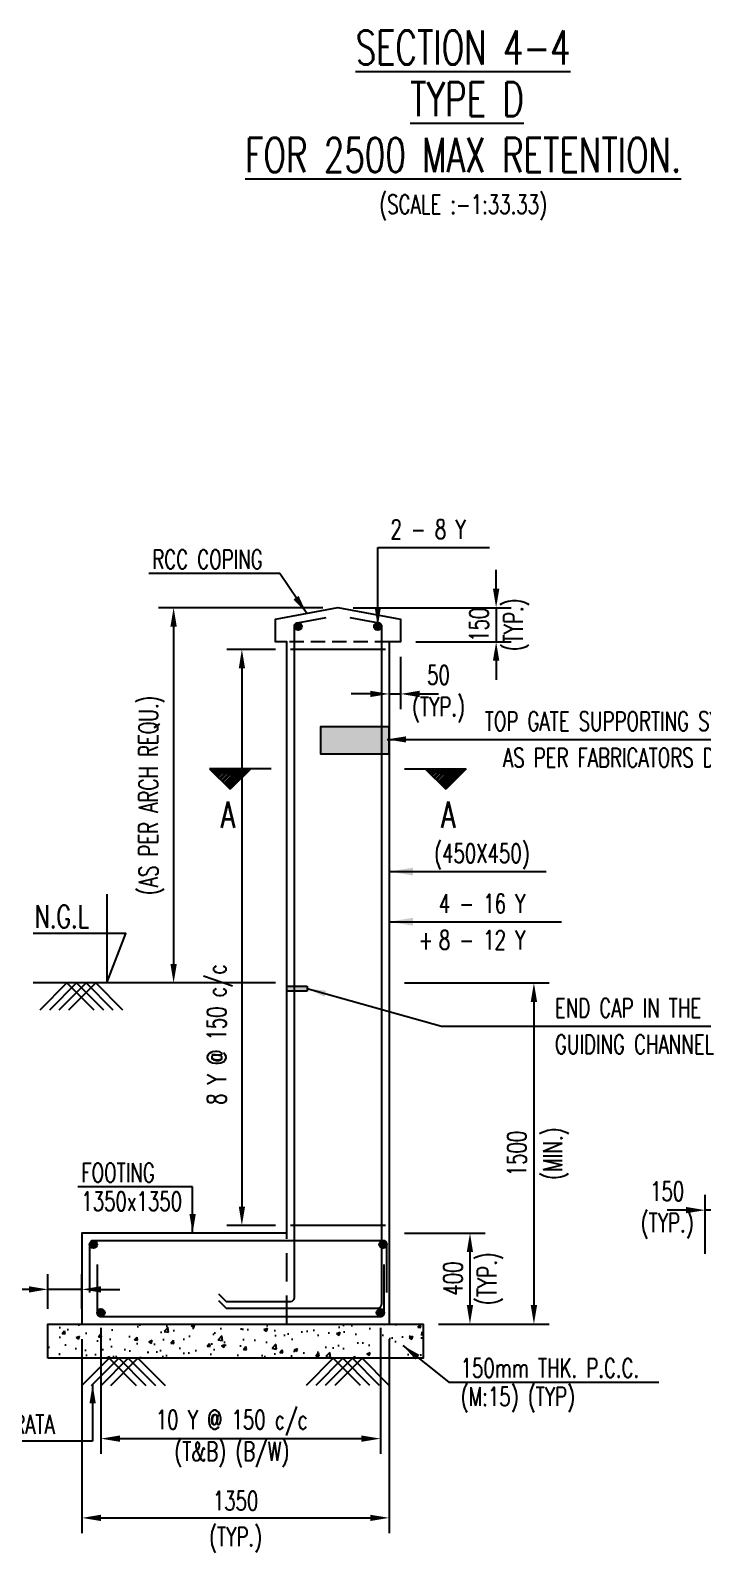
# Model space of a CAD drawing. Header units: millimetres. Extents: x 2843046 to 3042813, y -234641 to -168101.
# Drawn here: x 2978583 to 2987443, y -219993 to -199915 of the extents above; entities that cross this region are included whole.
import ezdxf
from ezdxf.enums import TextEntityAlignment as Align

# ---------------------------------------------------------------- set-up
doc = ezdxf.new("R2010")
doc.units = ezdxf.units.MM
doc.header["$MEASUREMENT"] = 0
doc.header["$PDMODE"] = 34
doc.header["$PDSIZE"] = -5
doc.linetypes.add('Hidden', pattern=[0.375, 0.25, -0.125])
for name, color, linetype in [('S- PILE CAP', 4, 'Continuous'), ('S-COLUMN', 1, 'Continuous'), ('S-CONCRET LINE', 4, 'Continuous'), ('S-DIM-1', 5, 'Continuous'), ('S-FOOTING', 4, 'Continuous'), ('S-LEVEL SECTION', 3, 'Continuous'), ('S-PCC', 9, 'Continuous'), ('S-REINFORCEMENT', 6, 'Continuous'), ('S-SECTION MARK', 1, 'Continuous'), ('S-STIRUPS)', 3, 'Continuous'), ('S-TEXT', 2, 'Continuous'), ('S-TEXT-1', 4, 'Continuous'), ('S-TITIL', 6, 'Continuous')]:
    doc.layers.add(name, color=color, linetype=linetype)
doc.styles.add('ROMANS', font='simplex.shx', dxfattribs={"width": 0.7})
doc.dimstyles.new('dim100', dxfattribs={"dimtxt": 250, "dimasz": 250, "dimexe": 200, "dimexo": 200, "dimgap": 100, "dimtad": 1, "dimdec": 0, "dimzin": 0, "dimdsep": 46, "dimtxsty": 'ROMANS', "dimcen": 0, "dimclrd": 5, "dimclre": 5, "dimclrt": 4, "dimadec": 0, "dimazin": 0, "dimtfac": 1, "dimtdec": 0, "dimtix": 1, "dimtofl": 0, "dimtmove": 2, "dimatfit": 3, "dimfxl": 0, "dimtolj": 1, "dimtzin": 0, "dimlwd": -1, "dimlwe": -1, "dimarcsym": 0})
doc.dimstyles.new('dim20', dxfattribs={"dimtxt": 250, "dimasz": 250, "dimexe": 200, "dimexo": 200, "dimgap": 100, "dimtad": 1, "dimdec": 0, "dimlfac": 0.2, "dimzin": 0, "dimdsep": 46, "dimtxsty": 'ROMANS', "dimcen": 0, "dimclrd": 5, "dimclre": 5, "dimclrt": 4, "dimadec": 0, "dimazin": 0, "dimtfac": 1, "dimtdec": 0, "dimtix": 1, "dimtofl": 0, "dimtmove": 2, "dimatfit": 3, "dimfxl": 0, "dimtolj": 1, "dimtzin": 0, "dimlwd": -1, "dimlwe": -1, "dimarcsym": 0})
doc.dimstyles.new('dim33.33', dxfattribs={"dimtxt": 250, "dimasz": 250, "dimexe": 200, "dimexo": 200, "dimgap": 100, "dimtad": 1, "dimdec": 0, "dimlfac": 0.333331, "dimzin": 0, "dimdsep": 46, "dimtxsty": 'ROMANS', "dimcen": 0, "dimclrd": 5, "dimclre": 5, "dimclrt": 4, "dimadec": 0, "dimazin": 0, "dimtfac": 1, "dimtdec": 0, "dimtix": 1, "dimtofl": 0, "dimtmove": 2, "dimatfit": 3, "dimfxl": 0, "dimtolj": 1, "dimtzin": 0, "dimlwd": -1, "dimlwe": -1, "dimarcsym": 0})
pattern_1 = [(225, (3058654.113, -207816.288), (15.2387667, -15.2387667), [])]

# ---------------------------------------------------------------- blocks, each defined once
blk = doc.blocks.new('*D242')
at = {"layer": 'Defpoints', "color": 0, "lineweight": -2}
for p in [(2983312, -215779), (2983762, -216979), (2984377, -216979)]:
    blk.add_point(p, dxfattribs=at)
at = {"layer": 'S-DIM-1', "color": 5}
for p, q in [((2983512, -215779), (2984577, -215779)), ((2983962, -216979), (2984577, -216979))]:
    blk.add_line(p, q, dxfattribs=at)
at = {"layer": 'S-DIM-1', "color": 5, "lineweight": -3}
blk.add_line((2984377, -216029), (2984377, -216729), dxfattribs=at)
at = {"layer": 'S-DIM-1', "color": 5, "lineweight": -2}
for points in [[(2984335, -216029), (2984418, -216029), (2984377, -215779)], [(2984335, -216729), (2984418, -216729), (2984377, -216979)]]:
    blk.add_solid(points, dxfattribs=at)
at = {"layer": 'S-DIM-1', "color": 4, "char_height": 250, "rotation": 90, "style": 'ROMANS'}
for s, insert, attachment_point in [('\\A1;400', (2984277, -216379), 8), ('\\A1;(TYP.)', (2984477, -216379), 2)]:
    blk.add_mtext(s, dxfattribs=dict(at, insert=insert, attachment_point=attachment_point))
blk = doc.blocks.new('*D243')
at = {"layer": 'Defpoints', "color": 0, "lineweight": -2}
for p in [(2979512, -216829, -19), (2983196, -216829, -19), (2983196, -218490)]:
    blk.add_point(p, dxfattribs=at)
at = {"layer": 'S-DIM-1', "color": 5}
for p, q in [((2979512, -217029), (2979512, -218690)), ((2983196, -217029), (2983196, -218690)), ((2979762, -218490), (2982946, -218490))]:
    blk.add_line(p, q, dxfattribs=at)
at = {"layer": 'S-DIM-1', "color": 5, "lineweight": -2}
for points in [[(2979762, -218448), (2979762, -218532), (2979512, -218490)], [(2982946, -218448), (2982946, -218532), (2983196, -218490)]]:
    blk.add_solid(points, dxfattribs=at)
at = {"layer": 'S-DIM-1', "color": 4, "insert": (2981237, -218490), "char_height": 250, "attachment_point": 5, "style": 'ROMANS'}
blk.add_mtext('\\A1;10 Y @ 150 c/c\\P(T&B) (B/W)', dxfattribs=at)
blk = doc.blocks.new('*D244')
at = {"layer": 'Defpoints', "color": 0, "lineweight": -2}
for p in [(2979262, -216979, -19), (2983312, -216979, -19), (2983312, -219535)]:
    blk.add_point(p, dxfattribs=at)
at = {"layer": 'S-DIM-1', "color": 5}
for p, q in [((2979262, -217179), (2979262, -219735)), ((2983312, -217179), (2983312, -219735)), ((2979512, -219535), (2983062, -219535))]:
    blk.add_line(p, q, dxfattribs=at)
at = {"layer": 'S-DIM-1', "color": 5, "lineweight": -2}
for points in [[(2979512, -219494), (2979512, -219577), (2979262, -219535)], [(2983062, -219494), (2983062, -219577), (2983312, -219535)]]:
    blk.add_solid(points, dxfattribs=at)
at = {"layer": 'S-DIM-1', "color": 4, "char_height": 250, "attachment_point": 5, "style": 'ROMANS'}
for s, insert in [('\\A1;{1350', (2981287, -219310)), ('\\A1;(TYP.)}', (2981287, -219826))]:
    blk.add_mtext(s, dxfattribs=dict(at, insert=insert))
blk = doc.blocks.new('*D245')
at = {"layer": 'Defpoints', "color": 0, "lineweight": -2}
for p in [(2983312, -212479), (2983762, -216979), (2985220, -216979)]:
    blk.add_point(p, dxfattribs=at)
at = {"layer": 'S-DIM-1', "color": 5}
for p, q in [((2983512, -212479), (2985420, -212479)), ((2983962, -216979), (2985420, -216979))]:
    blk.add_line(p, q, dxfattribs=at)
at = {"layer": 'S-DIM-1', "color": 5, "lineweight": -3}
blk.add_line((2985220, -212729), (2985220, -216729), dxfattribs=at)
at = {"layer": 'S-DIM-1', "color": 5, "lineweight": -2}
for points in [[(2985178, -212729), (2985262, -212729), (2985220, -212479)], [(2985178, -216729), (2985262, -216729), (2985220, -216979)]]:
    blk.add_solid(points, dxfattribs=at)
at = {"layer": 'S-DIM-1', "color": 4, "char_height": 250, "attachment_point": 5, "rotation": 90, "style": 'ROMANS'}
for s, insert in [('\\A1;(MIN.)}', (2985510, -214729)), ('\\A1;{1500', (2984995, -214729))]:
    blk.add_mtext(s, dxfattribs=dict(at, insert=insert))
blk = doc.blocks.new('*D246')
at = {"layer": 'Defpoints', "color": 0, "lineweight": -2}
for p in [(2982637, -207529), (2980470, -212479), (2981812, -212479)]:
    blk.add_point(p, dxfattribs=at)
at = {"layer": 'S-DIM-1', "color": 5}
for p, q in [((2982437, -207529), (2980270, -207529)), ((2981612, -212479), (2980270, -212479))]:
    blk.add_line(p, q, dxfattribs=at)
at = {"layer": 'S-DIM-1', "color": 5, "lineweight": -3}
blk.add_line((2980470, -207779), (2980470, -212229), dxfattribs=at)
at = {"layer": 'S-DIM-1', "color": 5, "lineweight": -2}
for points in [[(2980428, -207779), (2980512, -207779), (2980470, -207529)], [(2980428, -212229), (2980512, -212229), (2980470, -212479)]]:
    blk.add_solid(points, dxfattribs=at)
at = {"layer": 'S-DIM-1', "color": 4, "insert": (2980180, -210004), "char_height": 250, "attachment_point": 5, "rotation": 90, "style": 'ROMANS'}
blk.add_mtext('\\A1;(AS PER ARCH REQU.)', dxfattribs=at)
blk = doc.blocks.new('*D247')
at = {"layer": 'Defpoints', "color": 0, "lineweight": -2}
for p in [(2982012, -208079), (2981370, -215679), (2982012, -215679)]:
    blk.add_point(p, dxfattribs=at)
at = {"layer": 'S-DIM-1', "color": 5}
for p, q in [((2981812, -208079), (2981170, -208079)), ((2981812, -215679), (2981170, -215679))]:
    blk.add_line(p, q, dxfattribs=at)
at = {"layer": 'S-DIM-1', "color": 5, "lineweight": -3}
blk.add_line((2981370, -208329), (2981370, -215429), dxfattribs=at)
at = {"layer": 'S-DIM-1', "color": 5, "lineweight": -2}
for points in [[(2981329, -208329), (2981412, -208329), (2981370, -208079)], [(2981329, -215429), (2981412, -215429), (2981370, -215679)]]:
    blk.add_solid(points, dxfattribs=at)
at = {"layer": 'S-DIM-1', "color": 4, "insert": (2981080, -213160), "char_height": 250, "attachment_point": 5, "rotation": 90, "style": 'ROMANS'}
blk.add_mtext('\\A1;8 Y @ 150 c/c', dxfattribs=at)
blk = doc.blocks.new('*D248')
at = {"layer": 'Defpoints', "color": 0, "lineweight": -2}
for p in [(2982637, -207529), (2983462, -207979), (2984722, -207979)]:
    blk.add_point(p, dxfattribs=at)
at = {"layer": 'S-DIM-1', "color": 5, "lineweight": -3}
for p, q in [((2984722, -207279), (2984722, -207029)), ((2984722, -207529), (2984722, -207979)), ((2984722, -208229), (2984722, -208479))]:
    blk.add_line(p, q, dxfattribs=at)
at = {"layer": 'S-DIM-1', "color": 5}
for p, q in [((2982837, -207529), (2984922, -207529)), ((2983662, -207979), (2984922, -207979))]:
    blk.add_line(p, q, dxfattribs=at)
at = {"layer": 'S-DIM-1', "color": 5, "lineweight": -2}
for points in [[(2984680, -207279), (2984764, -207279), (2984722, -207529)], [(2984680, -208229), (2984764, -208229), (2984722, -207979)]]:
    blk.add_solid(points, dxfattribs=at)
at = {"layer": 'S-DIM-1', "color": 4, "char_height": 250, "rotation": 90, "style": 'ROMANS'}
for s, insert, attachment_point in [('\\A1;150', (2984622, -207754), 8), ('\\A1;(TYP.)', (2984822, -207754), 2)]:
    blk.add_mtext(s, dxfattribs=dict(at, insert=insert, attachment_point=attachment_point))
blk = doc.blocks.new('*D249')
at = {"layer": 'Defpoints', "color": 0, "lineweight": -2}
for p in [(2983312, -207979), (2983462, -207979), (2983462, -208667)]:
    blk.add_point(p, dxfattribs=at)
at = {"layer": 'S-DIM-1', "color": 5}
for p, q in [((2983312, -208179), (2983312, -208867)), ((2983462, -208179), (2983462, -208867))]:
    blk.add_line(p, q, dxfattribs=at)
at = {"layer": 'S-DIM-1', "color": 5, "lineweight": -3}
for p, q in [((2983062, -208667), (2982812, -208667)), ((2983312, -208667), (2983462, -208667)), ((2983712, -208667), (2983962, -208667))]:
    blk.add_line(p, q, dxfattribs=at)
at = {"layer": 'S-DIM-1', "color": 5, "lineweight": -2}
for points in [[(2983062, -208625), (2983062, -208708), (2983312, -208667)], [(2983712, -208625), (2983712, -208708), (2983462, -208667)]]:
    blk.add_solid(points, dxfattribs=at)
at = {"layer": 'S-DIM-1', "color": 4, "insert": (2983962, -208667), "char_height": 250, "attachment_point": 5, "style": 'ROMANS'}
blk.add_mtext('\\A1;50\\P(TYP.)', dxfattribs=at)
blk = doc.blocks.new('*D250')
at = {"layer": 'Defpoints', "color": 0, "lineweight": -2}
for p in [(2978812, -216521), (2978812, -216979), (2979262, -216979)]:
    blk.add_point(p, dxfattribs=at)
at = {"layer": 'S-DIM-1', "color": 5}
for p, q in [((2978812, -216779), (2978812, -216321)), ((2979262, -216779), (2979262, -216321))]:
    blk.add_line(p, q, dxfattribs=at)
at = {"layer": 'S-DIM-1', "color": 5, "lineweight": -3}
for p, q in [((2978562, -216521), (2977362, -216521)), ((2979262, -216521), (2978812, -216521)), ((2979512, -216521), (2979762, -216521))]:
    blk.add_line(p, q, dxfattribs=at)
at = {"layer": 'S-DIM-1', "color": 5, "lineweight": -2}
for points in [[(2978562, -216480), (2978562, -216563), (2978812, -216521)], [(2979512, -216480), (2979512, -216563), (2979262, -216521)]]:
    blk.add_solid(points, dxfattribs=at)
at = {"layer": 'S-DIM-1', "color": 4, "insert": (2977837, -216521), "char_height": 250, "attachment_point": 5, "style": 'ROMANS'}
blk.add_mtext('\\A1;150\\P(TYP.)', dxfattribs=at)
blk = doc.blocks.new('*D288')
at = {"layer": 'Defpoints', "color": 0, "lineweight": -2}
for p in [(2987477, -215476), (2987927, -216233), (2987477, -216254)]:
    blk.add_point(p, dxfattribs=at)
at = {"layer": 'S-DIM-1', "color": 5}
for p, q in [((2987477, -216054), (2987477, -215276)), ((2987927, -216033), (2987927, -215276))]:
    blk.add_line(p, q, dxfattribs=at)
at = {"layer": 'S-DIM-1', "color": 5, "lineweight": -3}
for p, q in [((2987227, -215476), (2986977, -215476)), ((2987927, -215476), (2987477, -215476)), ((2988177, -215476), (2988427, -215476))]:
    blk.add_line(p, q, dxfattribs=at)
at = {"layer": 'S-DIM-1', "color": 5, "lineweight": -2}
for points in [[(2987227, -215434), (2987227, -215517), (2987477, -215476)], [(2988177, -215434), (2988177, -215517), (2987927, -215476)]]:
    blk.add_solid(points, dxfattribs=at)
at = {"layer": 'S-DIM-1', "color": 4, "insert": (2986977, -215476), "char_height": 250, "attachment_point": 5, "style": 'ROMANS'}
blk.add_mtext('\\A1;150\\P(TYP.)', dxfattribs=at)

msp = doc.modelspace()

# ---------------------------------------------------------------- hatches: boundary and pattern name
at = {"ltscale": 100}
h = msp.add_hatch(color=8, dxfattribs=at)
h.dxf.hatch_style = 1
h.paths.add_polyline_path([(2983312, -209099.1), (2982405.3, -209099.1), (2982405.3, -209456.4), (2983312, -209456.4)])
h = msp.add_hatch(color=8, dxfattribs=at)
h.dxf.hatch_style = 1
h.paths.add_polyline_path([(2982228.6, -212521.6), (2981962, -212521.6), (2981962, -212585.6), (2982228.6, -212585.6)])
at = {"layer": 'S-PCC', "linetype": 'ByBlock'}
h = msp.add_hatch(dxfattribs=at)
h.set_pattern_fill('AR-CONC,_O', color=8, scale=66.666667)
h.set_pattern_definition([(50, (-14118955.44, 194348.33), (478.173455, -41.834757), [50, -550]), (355, (-14118955.44, 194348.33), (-92.500889, 501.461422), [40, -440]), (100.4514445, (-14118915.6, 194344.85), (385.672564, 459.626661), [42.493461, -467.428075]), (46.1842, (-14118955.44, 194481.67), (711.49422, -110.346187), [75, -825]), (96.6356355, (-14118896.15, 194472.5), (623.107964, 649.4124), [63.740228, -701.142507]), (351.184164, (-14118955.44, 194481.7), (623.107963, 649.4124), [60, -660]), (21, (-14118888.78, 194448.33), (397.938035, -268.412594), [50, -550]), (326, (-14118888.8, 194448.33), (162.210221, 483.433363), [40, -440]), (71.4514447, (-14118855.6, 194425.97), (560.148251, 215.020769), [42.49346, -467.428075]), (37.5, (-14118955.44, 194348.33), (8.1065702, 221.9292359), [0, -434.6666667, 0, -446.6666667, 0, -441.6666667]), (7.5, (-14118955.44, 194348.33), (175.3796916, 262.9411413), [0, -254.6666667, 0, -424.6666667, 0, -168.3333333]), (327.5, (-14119104.11, 194348.33), (355.8816241, -15.0365812), [0, -166.6666667, 0, -520, 0, -690]), (317.5, (-14119170.78, 194348.33), (388.7907796, 66.736655), [0, -216.6666667, 0, -345.3333333, 0, -490])])
h.paths.add_polyline_path([(2978812, -217428.9), (2978812, -216978.9), (2983762, -216978.9), (2983762, -217428.9)])
at = {"layer": 'S-SECTION MARK', "ltscale": 5}
h = msp.add_hatch(dxfattribs=at)
h.set_pattern_fill('ANSI31', color=256, scale=172.406964, angle=180, style=0)
h.set_pattern_definition(pattern_1)
h.paths.add_polyline_path([(2981217, -209922.4), (2980945.1, -209655.3), (2981488.9, -209655.3)])
h = msp.add_hatch(dxfattribs=at)
h.set_pattern_fill('ANSI31', color=256, scale=172.406964, angle=180, style=0)
h.set_pattern_definition(pattern_1)
h.paths.add_polyline_path([(2984057, -209922.4), (2984328.8, -209655.3), (2983785.1, -209655.3)])

# ---------------------------------------------------------------- linework, layer by layer
at = {"color": 8, "ltscale": 100}
for p, q in [((2981962, -212521.6), (2982228.6, -212521.6)), ((2982228.6, -212585.6), (2981962, -212585.6)), ((2982228.6, -212521.6), (2982228.6, -212585.6))]:
    msp.add_line(p, q, dxfattribs=at)
msp.add_lwpolyline([(2983312, -209100.8), (2982405.3, -209100.8), (2982405.3, -209458.1), (2983312, -209458.1)], close=True, dxfattribs=at)
at = {"layer": 'S- PILE CAP', "color": 8, "linetype": 'Hidden', "ltscale": 1500}
msp.add_line((2981962, -216978.9), (2981962, -215778.9), dxfattribs=at)
at = {"layer": 'S-COLUMN', "color": 8, "linetype": 'Hidden', "ltscale": 750}
msp.add_line((2983312, -207978.9), (2981962, -207978.9), dxfattribs=at)
at = {"layer": 'S-CONCRET LINE'}
msp.add_lwpolyline([(2981962, -215778.9), (2981962, -207978.9), (2981812, -207978.9), (2981812, -207678.9), (2982637, -207528.9), (2983462, -207678.9), (2983462, -207978.9), (2983312, -207978.9), (2983312, -216978.9)], dxfattribs=at)
at = {"layer": 'S-FOOTING'}
msp.add_lwpolyline([(2981962, -215778.9), (2979262, -215778.9), (2979262, -216978.9), (2983312, -216978.9)], dxfattribs=at)
at = {"layer": 'S-LEVEL SECTION'}
msp.add_line((2981812, -212478.9), (2978618.3, -212478.9), dxfattribs=at)
msp.add_lwpolyline([(2979589.1, -211308.5), (2979589.1, -212478.9), (2979839.1, -211828.9), (2978618.3, -211828.9)], dxfattribs=at)
at = {"layer": 'S-PCC'}
for points in [[(2979421.6, -212836.9), (2979063.6, -212478.9), (2978705.6, -212836.9)], [(2979548.1, -212836.9), (2979190.2, -212478.9), (2978832.2, -212836.9)], [(2979674.7, -212836.9), (2979316.7, -212478.9), (2978958.8, -212836.9)], [(2979801.3, -212836.9), (2979443.3, -212478.9), (2979085.3, -212836.9)]]:
    msp.add_lwpolyline(points, dxfattribs=at)
at = {"layer": 'S-PCC', "color": 8}
msp.add_lwpolyline([(2978812, -217428.9), (2978812, -216978.9), (2983762, -216978.9), (2983762, -217428.9)], close=True, dxfattribs=at)
for points in [[(2979262, -217786.9), (2979620, -217428.9), (2979977.9, -217786.9)], [(2979388.5, -217786.9), (2979746.5, -217428.9), (2980104.5, -217786.9)], [(2979515.1, -217786.9), (2979873.1, -217428.9), (2980231.1, -217786.9)], [(2979641.7, -217786.9), (2979999.6, -217428.9), (2980357.6, -217786.9)], [(2982932.3, -217786.9), (2982574.3, -217428.9), (2982216.3, -217786.9)], [(2983058.9, -217786.9), (2982700.9, -217428.9), (2982342.9, -217786.9)], [(2983185.4, -217786.9), (2982827.4, -217428.9), (2982469.5, -217786.9)], [(2983312, -217786.9), (2982954, -217428.9), (2982596, -217786.9)]]:
    msp.add_lwpolyline(points, dxfattribs=at)
at = {"layer": 'S-REINFORCEMENT', "ltscale": 10}
for p, q in [((2981062, -216578.9), (2981162, -216678.9)), ((2981062, -216669.8), (2981162, -216769.8)), ((2981162, -216678.9), (2982012, -216678.9)), ((2981162, -216769.8), (2983162, -216769.8))]:
    msp.add_line(p, q, dxfattribs=at)
for points in [[(2982062, -216628.9), (2982062, -207776.8, -0.3624646), (2982103, -207727.6), (2982480.6, -207659)], [(2982793.4, -207659), (2983170.9, -207727.6, -0.3624646), (2983212, -207776.8), (2983212, -216719.8)], [(2983282.2, -216564.4), (2983282.2, -215928.9, 0.4142136), (2983232.2, -215878.9), (2979412, -215878.9, 0.4142136), (2979362, -215928.9), (2979362, -216564.4)], [(2979462, -216193.4), (2979462, -216828.9, 0.4142136), (2979512, -216878.9), (2983195.9, -216878.9, 0.4142136), (2983245.9, -216828.9), (2983245.9, -216193.4)]]:
    msp.add_lwpolyline(points, format="xyb", dxfattribs=at)
at = {"layer": 'S-REINFORCEMENT', "ltscale": 10, "const_width": 50}
for points in [[(2982137, -207776.8, 1), (2982087, -207776.8, 1)], [(2983137, -207776.8, -1), (2983187, -207776.8, -1)], [(2979437, -215928.9, 1), (2979387, -215928.9, 1)], [(2983255.9, -215928.9, 1), (2983205.9, -215928.9, 1)], [(2979537, -216828.9, -1), (2979487, -216828.9, -1)], [(2983170.9, -216828.9, 1), (2983220.9, -216828.9, 1)]]:
    msp.add_lwpolyline(points, format="xyb", close=True, dxfattribs=at)
at = {"layer": 'S-REINFORCEMENT', "ltscale": 10}
for centre in [(2982112, -207776.8), (2983162, -207776.8), (2979412, -215928.9), (2983230.9, -215928.9), (2979512, -216828.9), (2983195.9, -216828.9)]:
    msp.add_circle(centre, 50, dxfattribs=at)
for centre in [(2982012, -216628.9), (2983162, -216719.8)]:
    msp.add_arc(centre, 50, 270, 0, dxfattribs=at)
at = {"layer": 'S-SECTION MARK'}
for p, q in [((2981758, -209655.3), (2980945.1, -209655.3)), ((2980945.1, -209655.3), (2981217, -209922.4)), ((2981488.9, -209655.3), (2981217, -209922.4)), ((2983516, -209655.3), (2984328.8, -209655.3)), ((2983785.1, -209655.3), (2984057, -209922.4)), ((2984328.8, -209655.3), (2984057, -209922.4))]:
    msp.add_line(p, q, dxfattribs=at)
at = {"layer": 'S-STIRUPS)', "color": 2, "ltscale": 750}
for p, q in [((2983262, -208078.9), (2982012, -208078.9)), ((2983262, -215678.9), (2982012, -215678.9))]:
    msp.add_line(p, q, dxfattribs=at)

# ---------------------------------------------------------------- texts
at = {"layer": 'S-LEVEL SECTION', "style": 'ROMANS', "width": 0.7}
msp.add_text('N.G.L', height=300, dxfattribs=at).set_placement((2978639.1, -211603.9), align=Align.MIDDLE_LEFT)
at = {"layer": 'S-SECTION MARK', "style": 'ROMANS', "width": 0.7}
for p in [(2981184, -210258.5), (2984089.9, -210258.5)]:
    msp.add_text('A', height=350, dxfattribs=at).set_placement(p, align=Align.MIDDLE)
at = {"layer": 'S-TEXT', "style": 'ROMANS', "width": 0.7}
msp.add_text('(SCALE :-1:33.33)', height=250, dxfattribs=at).set_placement((2984286.8, -202208.7, -153303.1), align=Align.MIDDLE_CENTER)
at = {"layer": 'S-TEXT-1', "style": 'ROMANS', "width": 0.7}
for s, p in [('2 - 8 Y', (2983329.3, -206494)), ('RCC COPING', (2980189, -206891.9)), ('TOP GATE SUPPORTING SYSTEM', (2984572.3, -209026.8)), ('  AS PER FABRICATORS DETAIL', (2984572.3, -209506.8)), ('(450X450)', (2983904.6, -210769.9)), ('4 - 16 Y', (2983966.9, -211431.4)), ('8 - 12 Y', (2983966.9, -211911.4)), ('+ ', (2983698.2, -211911.4)), ('END CAP IN THE', (2985497.4, -212808.1)), ('GUIDING CHANNEL', (2985497.4, -213288.1)), ('FOOTING', (2979253.8, -214982.1)), ('1350x1350', (2979253.8, -215358.7)), ('150mm THK. P.C.C.', (2984253.7, -217557.6)), ('(M:15) (TYP)', (2984253.7, -217934.2)), ('COMETENT STRATA', (2976772.3, -218300.3))]:
    msp.add_text(s, height=250, dxfattribs=at).set_placement(p, align=Align.MIDDLE_LEFT)
at = {"layer": 'S-TITIL', "style": 'ROMANS', "width": 0.7}
for s, p in [('%%USECTION 4-4', (2984286.8, -200139.9, -153303.1)), ('%%UTYPE D', (2984339.4, -200821.2, -153280.9)), ('%%UFOR 2500 MAX RETENTION.', (2984286.8, -201558.7, -153303.1))]:
    msp.add_text(s, height=450, dxfattribs=at).set_placement(p, align=Align.MIDDLE_CENTER)

# ---------------------------------------------------------------- dimensions: what is measured, and where the dimension line sits
at = {"layer": 'S-DIM-1'}
for base, p1, p2, text, override, picture, middle in [((2984722.1, -207978.9, -24.9), (2982637, -207528.9, -24.9), (2983462, -207978.9, -24.9), '<>\\X(TYP.)', {"dimtxt": 250, "dimasz": 250, "dimtofl": 1, "dimtmove": 0, "dimlwd": 65533}, '*D248', (2984722.1, -207753.9, -24.9)), ((2980470, -212478.9, -24.9), (2982637, -207528.9, -24.9), (2981812, -212478.9, -24.9), '(AS PER ARCH REQU.)', {"dimtofl": 1, "dimtmove": 0, "dimlwd": 65533}, '*D246', (2980179.5, -210003.9, -24.9)), ((2985220, -216978.9, -24.9), (2983312, -212478.9, -24.9), (2983762, -216978.9, -24.9), '{<>\\X(MIN.)}', {"dimtxt": 250, "dimasz": 250, "dimtxsty": 'ROMANS', "dimtofl": 1, "dimtmove": 0, "dimlwd": 65533}, '*D245', (2985220, -214728.9, -24.9)), ((2984376.6, -216978.9, -24.9), (2983312, -215778.9, -24.9), (2983762, -216978.9, -24.9), '<>\\X(TYP.)', {"dimtxt": 250, "dimasz": 250, "dimtofl": 1, "dimtmove": 0, "dimlwd": 65533}, '*D242', (2984376.6, -216378.9, -24.9))]:
    dim = msp.add_linear_dim(base=base, p1=p1, p2=p2, angle=90, text=text, dimstyle='dim33.33', override=override, dxfattribs=at)
    dim.commit()
    dim.dimension.update_dxf_attribs({"geometry": picture, "text_midpoint": middle})
for base, p1, p2, text, override, picture, middle in [((2983462, -208666.8, -24.9), (2983312, -207978.9, -24.9), (2983462, -207978.9, -24.9), '<>\\X(TYP.)', {"dimtxsty": 'ROMANS', "dimtofl": 1, "dimtmove": 2, "dimlwd": 65533}, '*D249', (2983962, -208666.8, -24.9)), ((2983195.9, -218490.1, -5.5), (2979512, -216828.9, -24.9), (2983195.9, -216828.9, -24.9), '10 Y @ 150 c/c\\X(T&B) (B/W)', {"dimtxt": 250, "dimasz": 250, "dimtxsty": 'ROMANS', "dimtmove": 0}, '*D243', (2981237, -218490.1, -5.5))]:
    dim = msp.add_linear_dim(base=base, p1=p1, p2=p2, text=text, dimstyle='dim33.33', override=override, dxfattribs=at)
    dim.commit()
    dim.dimension.update_dxf_attribs({"geometry": picture, "text_midpoint": middle, "dimtype": 160})
for base, p1, p2, angle, text, override, picture, middle in [((2981370.2, -215678.9, -24.9), (2982012, -208078.9, -24.9), (2982012, -215678.9, -24.9), 90, '8 Y @ 150 c/c', {"dimtofl": 1, "dimtmove": 0, "dimlwd": 65533}, '*D247', (2981370.2, -213160.3, -24.9)), ((2987476.6, -215475.6, -153383.2), (2987926.6, -216233, -153383.2), (2987476.6, -216254.3, -153383.2), 180, '<>\\X(TYP.)', {"dimtxsty": 'ROMANS', "dimtofl": 1, "dimlwd": 65533}, '*D288', (2986976.6, -215475.6, -153383.2)), ((2978812, -216521.4, -24.9), (2979262, -216978.9, -24.9), (2978812, -216978.9, -24.9), 180, '<>\\X(TYP.)', {"dimtofl": 1, "dimtmove": 0, "dimlwd": 65533}, '*D250', (2977837, -216521.4, -24.9))]:
    dim = msp.add_linear_dim(base=base, p1=p1, p2=p2, angle=angle, text=text, dimstyle='dim33.33', override=override, dxfattribs=at)
    dim.commit()
    dim.dimension.update_dxf_attribs({"geometry": picture, "text_midpoint": middle, "dimtype": 160})
dim = msp.add_linear_dim(base=(2983312, -219535.5, -5.5), p1=(2979262, -216978.9, -24.9), p2=(2983312, -216978.9, -24.9), text='{<>\\X(TYP.)}', dimstyle='dim33.33', override={"dimtxt": 250, "dimasz": 250, "dimtxsty": 'ROMANS', "dimtmove": 0}, dxfattribs=at)
dim.commit()
dim.dimension.update_dxf_attribs({"geometry": '*D244', "text_midpoint": (2981287, -219535.5, -5.5)})

# ---------------------------------------------------------------- leaders
at = {"layer": 'S-CONCRET LINE', "linetype": 'ByBlock', "lineweight": -2, "ltscale": 20}
for points, override in [([(2983162, -207776.8, -24.9), (2983162, -206734, -24.9), (2984634.8, -206734, -24.9)], {"dimtad": 0}), ([(2983285.4, -209266.8, -24.9), (2988834.6, -209266.8, -24.9)], {"dimgap": 100, "dimtad": 0}), ([(2982228.6, -212553.6, -24.9), (2984000.5, -213048.1, -24.9), (2987912.2, -213048.1, -24.9)], {"dimtad": 0})]:
    msp.add_leader(points, dimstyle='dim100', override=override, dxfattribs=at)
at = {"layer": 'S-DIM-1'}
for points, dimstyle, override in [([(2982224.5, -207603.9, -24.9), (2981868.9, -207080.2, -24.9), (2980143.9, -207080.2, -24.9)], 'dim100', {"dimasz": 250}), ([(2983312, -211009.9, -24.9), (2985381.5, -211009.9, -24.9)], 'dim20', {"dimasz": 312.5}), ([(2983312, -211671.4, -24.9), (2985586, -211671.4, -24.9)], 'dim20', {"dimasz": 312.5}), ([(2980720.5, -215778.9, -24.9), (2980720.5, -215170.4, -24.9), (2979208.7, -215170.4, -24.9)], 'dim100', {"dimasz": 250})]:
    msp.add_leader(points, dimstyle=dimstyle, override=override, dxfattribs=at)
for points, dimstyle in [([(2983491.5, -217260.4, -24.9), (2984098, -217745.9, -24.9), (2986868.2, -217745.9, -24.9)], 'dim100'), ([(2979402.5, -217772.9), (2979402.5, -218522.8), (2976699.9, -218522.8)], 'dim33.33')]:
    msp.add_leader(points, dimstyle=dimstyle, dxfattribs=at)

doc.saveas('drawing.dxf')
